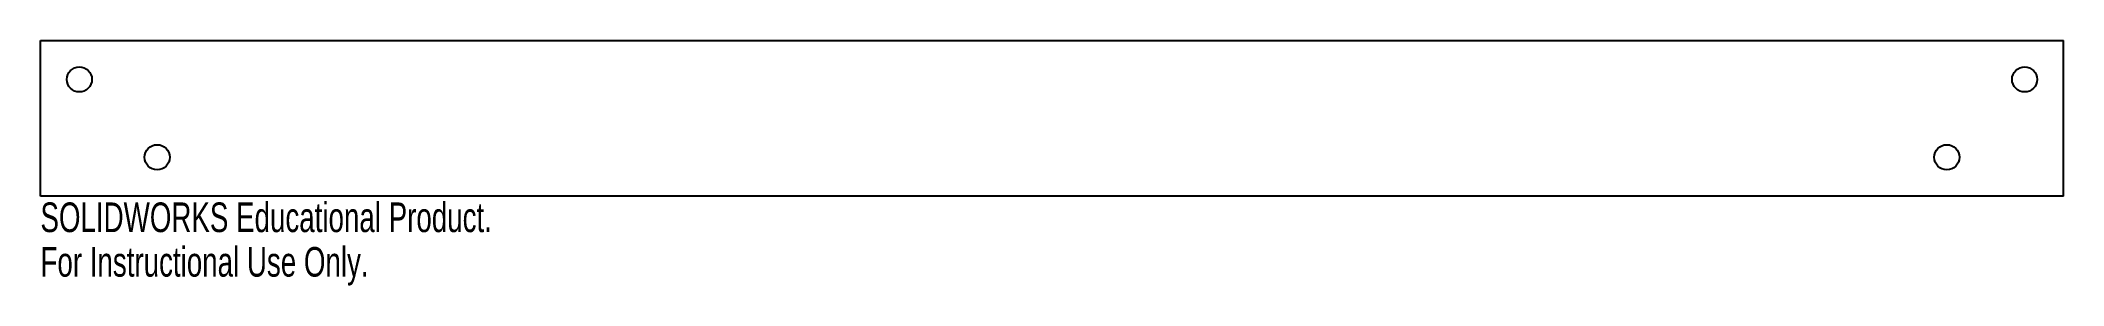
# Model space of a CAD drawing. Header units: inches. Extents: x -6.5 to 6.5, y -1.1 to 0.5.
import ezdxf

# ---------------------------------------------------------------- set-up
doc = ezdxf.new("R2010")
doc.units = ezdxf.units.IN
doc.header["$MEASUREMENT"] = 0
doc.styles.add('SLDTEXTSTYLE0', font='TXT', dxfattribs={"width": 0.7})

msp = doc.modelspace()

# ---------------------------------------------------------------- linework, layer by layer
at = {"color": 7, "linetype": 'Continuous', "lineweight": 25}
for p, q in [((-6.5, 0.5), (6.5, 0.5)), ((-6.5, -0.5), (-6.5, 0.5)), ((6.5, -0.5), (6.5, 0.5)), ((6.5, -0.5), (-6.5, -0.5))]:
    msp.add_line(p, q, dxfattribs=at)
for centre in [(-6.25, 0.25), (6.25, 0.25), (-5.75, -0.25), (5.75, -0.25)]:
    msp.add_circle(centre, 0.0807, dxfattribs=at)

# ---------------------------------------------------------------- texts
at = {"color": 7, "linetype": 'Continuous', "char_height": 0.1903, "attachment_point": 1, "style": 'SLDTEXTSTYLE0'}
for s, insert in [('SOLIDWORKS Educational Product.', (-6.5, -0.54)), ('For Instructional Use Only.', (-6.5, -0.826))]:
    msp.add_mtext(s, dxfattribs=dict(at, insert=insert))

doc.saveas('drawing.dxf')
